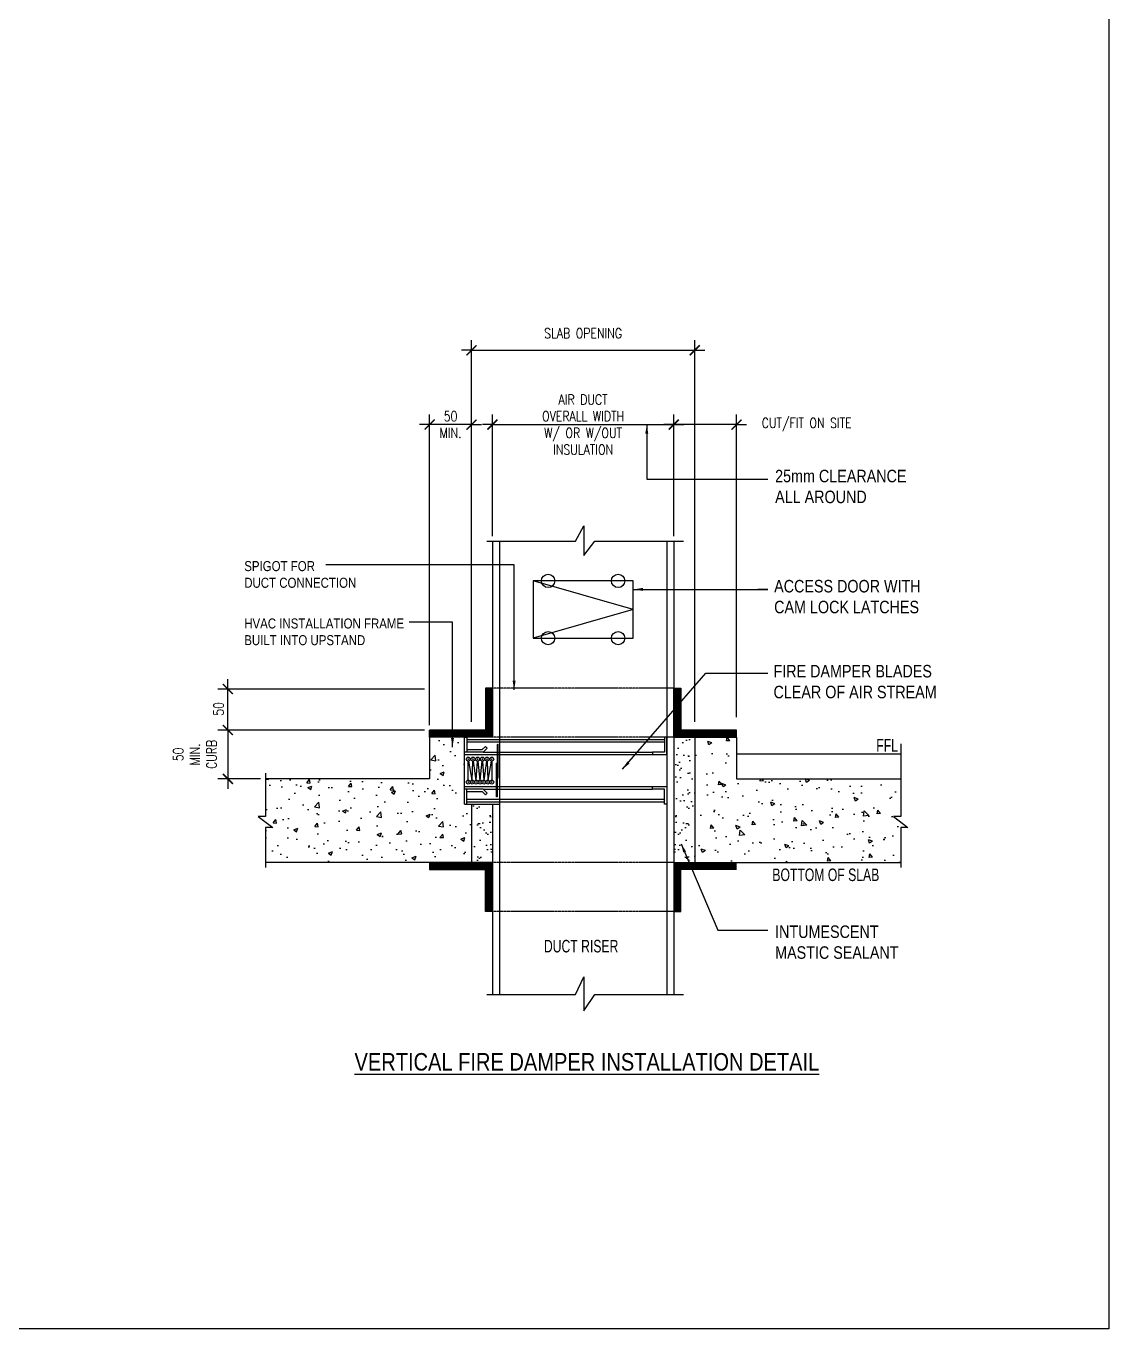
# Model space of a CAD drawing. Header units: millimetres. Extents: x -95178 to 274693, y -2232 to 263302.
# Drawn here: x 171641 to 193285, y -2232 to 23817 of the extents above; entities that cross this region are included whole.
import ezdxf

# ---------------------------------------------------------------- set-up
doc = ezdxf.new("R2010")
doc.units = ezdxf.units.MM
doc.linetypes.add('76-10767-XM-MECH-DETAIL$0$HIDDEN', pattern=[9.525, 6.35, -3.175])
doc.layers.add('76-10767-XM-MECH-DETAIL$0$STANDARD DETAILS$0$M-Lead', color=7, linetype='Continuous')
doc.styles.add('76-10767-XM-MECH-DETAIL$0$Arial', font='ARIALN.TTF')
doc.styles.add('76-10767-XM-MECH-DETAIL$0$RMJM-DIM', font='romans.shx', dxfattribs={"width": 0.8})
doc.styles.add('76-10767-XM-MECH-DETAIL$0$STANDARD DETAILS$0$Standard', font='txt')
doc.dimstyles.new('76-10767-XM-MECH-DETAIL$0$RMJM-ARROW-100', dxfattribs={"dimscale": 100, "dimtxt": 2, "dimasz": 2, "dimexe": 2, "dimexo": 1, "dimgap": 0.75, "dimtad": 1, "dimrnd": 1, "dimzin": 9, "dimdsep": 46, "dimtxsty": '76-10767-XM-MECH-DETAIL$0$RMJM-DIM', "dimblk": '76-10767-XM-MECH-DETAIL$0$_ArchTick', "dimcen": -3, "dimdle": 1.25, "dimclrd": 1, "dimclre": 1, "dimadec": 0, "dimazin": 0, "dimtfac": 1, "dimtofl": 0, "dimtmove": 2, "dimatfit": 0, "dimfxl": 1, "dimtvp": 1.5, "dimtolj": 1, "dimtzin": 9, "dimarcsym": 0})
doc.dimstyles.new('76-10767-XM-MECH-DETAIL$0$STANDARD DETAILS$0$RWA MECH', dxfattribs={"dimtxt": 200, "dimasz": 75, "dimexe": 1, "dimexo": 1, "dimgap": 100, "dimtad": 1, "dimdec": 0, "dimzin": 0, "dimdsep": 46, "dimtxsty": '76-10767-XM-MECH-DETAIL$0$STANDARD DETAILS$0$Standard', "dimcen": 0.09, "dimadec": 0, "dimazin": 0, "dimtfac": 1, "dimtdec": 0, "dimtmove": 0, "dimatfit": 3, "dimfxl": 1, "dimtolj": 1, "dimtzin": 0, "dimarcsym": 0})

# ---------------------------------------------------------------- blocks, each defined once
blk = doc.blocks.new('76-10767-XM-MECH-DETAIL$0$_ArchTick')
at = {"color": 0, "linetype": 'ByBlock', "const_width": 0.15}
blk.add_lwpolyline([(-0.5, -0.5), (0.5, 0.5)], dxfattribs=at)
blk = doc.blocks.new('*D353')
at = {"color": 9, "lineweight": -2, "transparency": 16777216}
for p, q in [((180544, 9908), (180544, 17534)), ((185006, 9908), (185006, 17534))]:
    blk.add_line(p, q, dxfattribs=at)
at = {"color": 7, "lineweight": -2, "transparency": 16777216}
for p, q in [((180544, 17334), (180344, 17334)), ((180544, 17334), (185006, 17334)), ((185006, 17334), (185206, 17334))]:
    blk.add_line(p, q, dxfattribs=at)
at = {"layer": 'Defpoints', "color": 0, "transparency": 16777216}
for p in [(185006, 17334), (180544, 9808), (185006, 9808)]:
    blk.add_point(p, dxfattribs=at)
at = {"color": 7, "lineweight": -2, "transparency": 16777216, "xscale": 200, "yscale": 200, "zscale": 200}
blk.add_blockref('76-10767-XM-MECH-DETAIL$0$_ArchTick', (180544, 17334), dxfattribs=at)
at = {"color": 7, "lineweight": -2, "transparency": 16777216, "xscale": 200, "yscale": 200, "zscale": 200, "rotation": 180}
blk.add_blockref('76-10767-XM-MECH-DETAIL$0$_ArchTick', (185006, 17334), dxfattribs=at)
at = {"color": 0, "transparency": 16777216, "insert": (182775, 17674), "char_height": 200, "attachment_point": 5, "style": '76-10767-XM-MECH-DETAIL$0$RMJM-DIM'}
blk.add_mtext('\\A1;SLAB OPENING', dxfattribs=at)
blk = doc.blocks.new('*D354')
at = {"color": 9, "lineweight": -2, "transparency": 16777216}
for p, q in [((180962, 13618), (180962, 16049)), ((184587, 13618), (184587, 16049))]:
    blk.add_line(p, q, dxfattribs=at)
at = {"color": 7, "lineweight": -2, "transparency": 16777216}
for p, q in [((180962, 15849), (180762, 15849)), ((180962, 15849), (184587, 15849)), ((184587, 15849), (184787, 15849))]:
    blk.add_line(p, q, dxfattribs=at)
at = {"layer": 'Defpoints', "color": 0, "transparency": 16777216}
for p in [(184587, 15849), (180962, 13518), (184587, 13518)]:
    blk.add_point(p, dxfattribs=at)
at = {"color": 7, "lineweight": -2, "transparency": 16777216, "xscale": 200, "yscale": 200, "zscale": 200}
blk.add_blockref('76-10767-XM-MECH-DETAIL$0$_ArchTick', (180962, 15849), dxfattribs=at)
at = {"color": 7, "lineweight": -2, "transparency": 16777216, "xscale": 200, "yscale": 200, "zscale": 200, "rotation": 180}
blk.add_blockref('76-10767-XM-MECH-DETAIL$0$_ArchTick', (184587, 15849), dxfattribs=at)
at = {"color": 0, "transparency": 16777216, "insert": (182775, 15849), "char_height": 200, "attachment_point": 5, "style": '76-10767-XM-MECH-DETAIL$0$RMJM-DIM'}
blk.add_mtext('\\A1;AIR DUCT\\POVERALL WIDTH\\PW/ OR W/OUT\\PINSULATION', dxfattribs=at)
blk = doc.blocks.new('*D355')
at = {"color": 9, "lineweight": -2, "transparency": 16777216}
for p, q in [((184587, 13618), (184587, 16049)), ((185842, 10002), (185842, 16049))]:
    blk.add_line(p, q, dxfattribs=at)
at = {"color": 7, "lineweight": -2, "transparency": 16777216}
for p, q in [((184587, 15849), (184387, 15849)), ((185842, 15849), (184587, 15849)), ((185842, 15849), (186042, 15849))]:
    blk.add_line(p, q, dxfattribs=at)
at = {"layer": 'Defpoints', "color": 0, "transparency": 16777216}
for p in [(184587, 15849), (184587, 13518), (185842, 9902)]:
    blk.add_point(p, dxfattribs=at)
at = {"color": 7, "lineweight": -2, "transparency": 16777216, "xscale": 200, "yscale": 200, "zscale": 200}
blk.add_blockref('76-10767-XM-MECH-DETAIL$0$_ArchTick', (184587, 15849), dxfattribs=at)
at = {"color": 7, "lineweight": -2, "transparency": 16777216, "xscale": 200, "yscale": 200, "zscale": 200, "rotation": 180}
blk.add_blockref('76-10767-XM-MECH-DETAIL$0$_ArchTick', (185842, 15849), dxfattribs=at)
at = {"color": 0, "transparency": 16777216, "insert": (187244, 15849), "char_height": 200, "attachment_point": 5, "style": '76-10767-XM-MECH-DETAIL$0$RMJM-DIM'}
blk.add_mtext('\\A1;CUT/FIT ON SITE', dxfattribs=at)
blk = doc.blocks.new('*D356')
at = {"color": 9, "lineweight": -2, "transparency": 16777216}
for p, q in [((179708, 9842), (179708, 16049)), ((180544, 9908), (180544, 16049))]:
    blk.add_line(p, q, dxfattribs=at)
at = {"color": 7, "lineweight": -2, "transparency": 16777216}
for p, q in [((179708, 15849), (179508, 15849)), ((180544, 15849), (179708, 15849)), ((180544, 15849), (180744, 15849))]:
    blk.add_line(p, q, dxfattribs=at)
at = {"layer": 'Defpoints', "color": 0, "transparency": 16777216}
for p in [(179708, 15849), (179708, 9742), (180544, 9808)]:
    blk.add_point(p, dxfattribs=at)
at = {"color": 7, "lineweight": -2, "transparency": 16777216, "xscale": 200, "yscale": 200, "zscale": 200}
blk.add_blockref('76-10767-XM-MECH-DETAIL$0$_ArchTick', (179708, 15849), dxfattribs=at)
at = {"color": 7, "lineweight": -2, "transparency": 16777216, "xscale": 200, "yscale": 200, "zscale": 200, "rotation": 180}
blk.add_blockref('76-10767-XM-MECH-DETAIL$0$_ArchTick', (180544, 15849), dxfattribs=at)
at = {"color": 0, "transparency": 16777216, "insert": (180126, 15849), "char_height": 200, "attachment_point": 5, "style": '76-10767-XM-MECH-DETAIL$0$RMJM-DIM'}
blk.add_mtext('\\A1;50\\PMIN.', dxfattribs=at)
blk = doc.blocks.new('*D358')
at = {"color": 7, "lineweight": -2, "transparency": 16777216}
for p, q in [((175675, 9742), (175675, 9942)), ((175675, 9742), (175675, 8766)), ((175675, 8766), (175675, 8566))]:
    blk.add_line(p, q, dxfattribs=at)
at = {"color": 9, "lineweight": -2, "transparency": 16777216}
for p, q in [((179482, 9742), (175475, 9742)), ((176327, 8766), (175475, 8766))]:
    blk.add_line(p, q, dxfattribs=at)
at = {"layer": 'Defpoints', "color": 0, "transparency": 16777216}
for p in [(179582, 9742), (175675, 8766), (176427, 8766)]:
    blk.add_point(p, dxfattribs=at)
at = {"color": 7, "lineweight": -2, "transparency": 16777216, "xscale": 200, "yscale": 200, "zscale": 200}
for p, rotation in [((175675, 9742), 270), ((175675, 8766), 90)]:
    blk.add_blockref('76-10767-XM-MECH-DETAIL$0$_ArchTick', p, dxfattribs=dict(at, rotation=rotation))
at = {"color": 0, "transparency": 16777216, "insert": (175016, 9254), "char_height": 200, "attachment_point": 5, "rotation": 90, "style": '76-10767-XM-MECH-DETAIL$0$RMJM-DIM'}
blk.add_mtext('\\A1;50\\PMIN. \\PCURB', dxfattribs=at)
blk = doc.blocks.new('*D359')
at = {"color": 7, "lineweight": -2, "transparency": 16777216}
for p, q in [((175675, 10562), (175675, 10762)), ((175675, 9742), (175675, 10562)), ((175675, 9742), (175675, 9542))]:
    blk.add_line(p, q, dxfattribs=at)
at = {"color": 9, "lineweight": -2, "transparency": 16777216}
for p, q in [((179608, 10562), (175475, 10562)), ((179608, 9742), (175475, 9742))]:
    blk.add_line(p, q, dxfattribs=at)
at = {"layer": 'Defpoints', "color": 0, "transparency": 16777216}
for p in [(175675, 10562), (179708, 10562), (179708, 9742)]:
    blk.add_point(p, dxfattribs=at)
at = {"color": 7, "lineweight": -2, "transparency": 16777216, "xscale": 200, "yscale": 200, "zscale": 200}
for p, rotation in [((175675, 10562), 270), ((175675, 9742), 90)]:
    blk.add_blockref('76-10767-XM-MECH-DETAIL$0$_ArchTick', p, dxfattribs=dict(at, rotation=rotation))
at = {"color": 0, "transparency": 16777216, "insert": (175488, 10164), "char_height": 200, "attachment_point": 5, "rotation": 90, "style": '76-10767-XM-MECH-DETAIL$0$RMJM-DIM'}
blk.add_mtext('\\A1;{\\Fromanslsa|c0;50}', dxfattribs=at)

msp = doc.modelspace()

# ---------------------------------------------------------------- hatches: boundary and pattern name
at = {"linetype": 'Continuous'}
h = msp.add_hatch(dxfattribs=at)
h.set_pattern_fill('AR-CONC', color=256, scale=116.185897, style=0)
h.set_pattern_definition([(50, (171657.4, -5439.56), (833.355, -72.91), [87.14, -958.534]), (355, (171657.4, -5439.6), (-161.21, 873.94), [69.71, -766.827]), (100.4514, (171726.9, -5445.6), (672.146, 801.03), [74.057, -814.63]), (46.184, (171657.4, -5207.2), (1239.984, -192.31), [130.71, -1437.8]), (96.636, (171760.8, -5223.2), (1085.95, 1131.79), [111.09, -1221.94]), (351.184, (171657.4, -5207.2), (1085.95, 1131.79), [104.57, -1150.24]), (21, (171773.6, -5265.3), (693.522, -467.786), [87.14, -958.534]), (326, (171773.6, -5265.3), (282.7, 842.52), [69.71, -766.827]), (71.4514, (171831.4, -5304.3), (976.22, 374.735), [74.057, -814.63]), (37.5, (171657.43, -5439.56), (14.128, 386.7757), [0, -757.532, 0, -778.446, 0, -769.732]), (7.5, (171657.43, -5439.56), (305.65, 458.251), [0, -443.83, 0, -740.104, 0, -293.369]), (327.5, (171398.33, -5439.56), (620.2264, -26.2056), [0, -290.465, 0, -906.25, 0, -1202.524]), (317.5, (171282.15, -5439.56), (677.58, 116.308), [0, -377.604, 0, -601.843, 0, -853.966])])
h.paths.add_polyline_path([(180544.211, 8259.218), (180401.88, 8259.218), (180401.88, 9602.217), (179707.672, 9602.217), (179707.672, 8765.678), (176426.615, 8765.678), (176426.615, 7092.601), (180544.211, 7092.601)])
h = msp.add_hatch(dxfattribs=at)
h.set_pattern_fill('AR-SAND', color=256, scale=174.278846, style=0)
h.set_pattern_definition([(142.5, (193452.95, -1831.68), (10.9784, 335.8046), [0, -264.904, 0, -296.274, 0, -283.203]), (172.5, (193452.95, -1831.7), (-308.435, 491.84), [0, -142.9087, 0, -238.762, 0, -91.4964]), (212.5, (193667.3, -1831.68), (-542.729, 0.986), [0, -87.1394, 0, -313.702, 0, -409.5553]), (222.5, (193667.3, -1831.7), (-523.904, 152.96), [0, -43.5697, 0, -205.649, 0, -235.2764])])
h.paths.add_polyline_path([(184587.48, 9602.217), (185005.749, 9602.217), (185005.749, 7092.601), (184587.48, 7092.601)])
h = msp.add_hatch(dxfattribs=at)
h.set_pattern_fill('AR-CONC', color=256, scale=116.185897, style=0)
h.set_pattern_definition([(130, (193452.95, -1831.7), (-833.355, -72.91), [87.14, -958.534]), (185, (193452.95, -1831.7), (161.21, 873.94), [69.71, -766.827]), (79.5486, (193383.5, -1837.76), (-672.146, 801.03), [74.057, -814.63]), (133.816, (193452.9, -1599.3), (-1239.98, -192.31), [130.71, -1437.8]), (83.364, (193349.6, -1615.3), (-1085.95, 1131.79), [111.09, -1221.94]), (188.816, (193453, -1599.3), (-1085.95, 1131.79), [104.57, -1150.24]), (159, (193336.76, -1657.4), (-693.522, -467.786), [87.14, -958.534]), (214, (193336.8, -1657.4), (-282.7, 842.52), [69.71, -766.827]), (108.5486, (193279, -1696.4), (-976.22, 374.735), [74.057, -814.63]), (142.5, (193452.95, -1831.68), (-14.128, 386.776), [0, -757.532, 0, -778.446, 0, -769.732]), (172.5, (193452.95, -1831.7), (-305.65, 458.251), [0, -443.83, 0, -740.104, 0, -293.37]), (212.5, (193712.04, -1831.68), (-620.2264, -26.2056), [0, -290.465, 0, -906.25, 0, -1202.524]), (222.5, (193828.23, -1831.7), (-677.58, 116.308), [0, -377.604, 0, -601.843, 0, -853.966])])
h.paths.add_polyline_path([(185005.749, 9602.217), (185842.288, 9602.217), (185842.288, 8765.678), (189123.345, 8765.678), (189123.345, 7092.601), (185005.749, 7092.601)])
h = msp.add_hatch(dxfattribs=at)
h.set_pattern_fill('AR-SAND', color=256, scale=174.278846, style=0)
h.set_pattern_definition([(37.5, (172097, -1831.68), (-10.9784, 335.8046), [0, -264.904, 0, -296.274, 0, -283.203]), (7.5, (172097, -1831.7), (308.435, 491.84), [0, -142.9087, 0, -238.762, 0, -91.4964]), (327.5, (171882.65, -1831.68), (542.729, 0.986), [0, -87.1394, 0, -313.702, 0, -409.5553]), (317.5, (171882.65, -1831.7), (523.904, 152.96), [0, -43.5697, 0, -205.649, 0, -235.2764])])
h.paths.add_polyline_path([(180962.48, 8259.218), (180544.211, 8259.218), (180544.211, 7092.601), (180962.48, 7092.601)])

# ---------------------------------------------------------------- linework, layer by layer
for p, q in [((182619.722, 13517.736), (182792.155, 13822.991)), ((182792.155, 13822.991), (182792.155, 13229.732)), ((180848.36, 13517.736), (182619.722, 13517.736)), ((180962.48, 13517.736), (180962.48, 9602.217)), ((181101.903, 13517.736), (181101.903, 9602.217)), ((182792.155, 13229.732), (183011.616, 13517.736)), ((183011.616, 13517.736), (184782.978, 13517.736)), ((184448.057, 13517.736), (184448.057, 9602.217)), ((184587.48, 13517.736), (184587.48, 9602.217)), ((180962.48, 10578.178), (180823.057, 10578.178)), ((180823.057, 10578.178), (180823.057, 9741.64)), ((180962.48, 10574.251), (180823.057, 10574.251)), ((180962.48, 10556.823), (180823.057, 10556.823)), ((180962.48, 10539.395), (180823.057, 10539.395)), ((180962.48, 10521.967), (180823.057, 10521.967)), ((180962.48, 10504.539), (180823.057, 10504.539)), ((180962.48, 10487.111), (180823.057, 10487.111)), ((180962.48, 10469.683), (180823.057, 10469.683)), ((180962.48, 10452.255), (180823.057, 10452.255)), ((180962.48, 10434.828), (180823.057, 10434.828)), ((180962.48, 9602.217), (180962.48, 10578.178)), ((184587.48, 9602.217), (184587.48, 10578.178)), ((184587.48, 10578.178), (184726.903, 10578.178)), ((184587.48, 10574.251), (184726.903, 10574.251)), ((184587.48, 10556.823), (184726.903, 10556.823)), ((184587.48, 10539.395), (184726.903, 10539.395)), ((184587.48, 10521.967), (184726.903, 10521.967)), ((184587.48, 10504.539), (184726.903, 10504.539)), ((184587.48, 10487.111), (184726.903, 10487.111)), ((184587.48, 10469.683), (184726.903, 10469.683)), ((184587.48, 10452.255), (184726.903, 10452.255)), ((184587.48, 10434.828), (184726.903, 10434.828)), ((184726.903, 10578.178), (184726.903, 9741.64)), ((180962.48, 10417.4), (180823.057, 10417.4)), ((180962.48, 10399.972), (180823.057, 10399.972)), ((180962.48, 10382.544), (180823.057, 10382.544)), ((180962.48, 10365.116), (180823.057, 10365.116)), ((180962.48, 10347.688), (180823.057, 10347.688)), ((180962.48, 10330.26), (180823.057, 10330.26)), ((180962.48, 10312.832), (180823.057, 10312.832)), ((180962.48, 10295.404), (180823.057, 10295.404)), ((180962.48, 10277.977), (180823.057, 10277.977)), ((180962.48, 10260.549), (180823.057, 10260.549)), ((180962.48, 10243.121), (180823.057, 10243.121)), ((180962.48, 10225.693), (180823.057, 10225.693)), ((180962.48, 10208.265), (180823.057, 10208.265)), ((180962.48, 10190.837), (180823.057, 10190.837)), ((180962.48, 10173.409), (180823.057, 10173.409)), ((184587.48, 10417.4), (184726.903, 10417.4)), ((184587.48, 10399.972), (184726.903, 10399.972)), ((184587.48, 10382.544), (184726.903, 10382.544)), ((184587.48, 10365.116), (184726.903, 10365.116)), ((184587.48, 10347.688), (184726.903, 10347.688)), ((184587.48, 10330.26), (184726.903, 10330.26)), ((184587.48, 10312.832), (184726.903, 10312.832)), ((184587.48, 10295.404), (184726.903, 10295.404)), ((184587.48, 10277.977), (184726.903, 10277.977)), ((184587.48, 10260.549), (184726.903, 10260.549)), ((184587.48, 10243.121), (184726.903, 10243.121)), ((184587.48, 10225.693), (184726.903, 10225.693)), ((184587.48, 10208.265), (184726.903, 10208.265)), ((184587.48, 10190.837), (184726.903, 10190.837)), ((184587.48, 10173.409), (184726.903, 10173.409)), ((180962.48, 10155.981), (180823.057, 10155.981)), ((180962.48, 10138.554), (180823.057, 10138.554)), ((180962.48, 10121.126), (180823.057, 10121.126)), ((180962.48, 10103.698), (180823.057, 10103.698)), ((180962.48, 10086.27), (180823.057, 10086.27)), ((180962.48, 10068.842), (180823.057, 10068.842)), ((180962.48, 10051.414), (180823.057, 10051.414)), ((180962.48, 10033.986), (180823.057, 10033.986)), ((180962.48, 10016.558), (180823.057, 10016.558)), ((180962.48, 9999.13), (180823.057, 9999.13)), ((180962.48, 9981.703), (180823.057, 9981.703)), ((180962.48, 9964.275), (180823.057, 9964.275)), ((180962.48, 9946.847), (180823.057, 9946.847)), ((180962.48, 9929.419), (180823.057, 9929.419)), ((180962.48, 9911.991), (180823.057, 9911.991)), ((184587.48, 10155.981), (184726.903, 10155.981)), ((184587.48, 10138.554), (184726.903, 10138.554)), ((184587.48, 10121.126), (184726.903, 10121.126)), ((184587.48, 10103.698), (184726.903, 10103.698)), ((184587.48, 10086.27), (184726.903, 10086.27)), ((184587.48, 10068.842), (184726.903, 10068.842)), ((184587.48, 10051.414), (184726.903, 10051.414)), ((184587.48, 10033.986), (184726.903, 10033.986)), ((184587.48, 10016.558), (184726.903, 10016.558)), ((184587.48, 9999.13), (184726.903, 9999.13)), ((184587.48, 9981.703), (184726.903, 9981.703)), ((184587.48, 9964.275), (184726.903, 9964.275)), ((184587.48, 9946.847), (184726.903, 9946.847)), ((184587.48, 9929.419), (184726.903, 9929.419)), ((184587.48, 9911.991), (184726.903, 9911.991)), ((179707.672, 9602.217), (179707.672, 9741.64)), ((179707.672, 9741.64), (180823.057, 9741.64)), ((180962.48, 9737.712), (179707.672, 9737.712)), ((180962.48, 9720.284), (179707.672, 9720.284)), ((180962.48, 9702.856), (179707.672, 9702.856)), ((180962.48, 9685.429), (179707.672, 9685.429)), ((180962.48, 9668.001), (179707.672, 9668.001)), ((180962.48, 9650.573), (179707.672, 9650.573)), ((180962.48, 9894.563), (180823.057, 9894.563)), ((180962.48, 9877.135), (180823.057, 9877.135)), ((180962.48, 9859.707), (180823.057, 9859.707)), ((180962.48, 9842.279), (180823.057, 9842.279)), ((180962.48, 9824.852), (180823.057, 9824.852)), ((180962.48, 9807.424), (180823.057, 9807.424)), ((180962.48, 9789.996), (180823.057, 9789.996)), ((180962.48, 9772.568), (180823.057, 9772.568)), ((180962.48, 9755.14), (180823.057, 9755.14)), ((184587.48, 9894.563), (184726.903, 9894.563)), ((184587.48, 9877.135), (184726.903, 9877.135)), ((184587.48, 9859.707), (184726.903, 9859.707)), ((184587.48, 9842.279), (184726.903, 9842.279)), ((184587.48, 9824.852), (184726.903, 9824.852)), ((184587.48, 9807.424), (184726.903, 9807.424)), ((184587.48, 9789.996), (184726.903, 9789.996)), ((184587.48, 9772.568), (184726.903, 9772.568)), ((184587.48, 9755.14), (184726.903, 9755.14)), ((184587.48, 9737.712), (185842.288, 9737.712)), ((184587.48, 9720.284), (185842.288, 9720.284)), ((184587.48, 9702.856), (185842.288, 9702.856)), ((184587.48, 9685.429), (185842.288, 9685.429)), ((184587.48, 9668.001), (185842.288, 9668.001)), ((184587.48, 9650.573), (185842.288, 9650.573)), ((185842.288, 9741.64), (184726.903, 9741.64)), ((185842.288, 9602.217), (185842.288, 9741.64)), ((180962.48, 9633.145), (179707.672, 9633.145)), ((180962.48, 9615.717), (179707.672, 9615.717)), ((180962.48, 9602.217), (179707.672, 9602.217)), ((179707.672, 9602.217), (179707.672, 8765.678)), ((179707.672, 9602.217), (179707.672, 8765.678)), ((180401.88, 8259.218), (180401.88, 9602.217)), ((180451.112, 9552.985), (184398.849, 9552.985)), ((180451.112, 9503.754), (184398.849, 9503.754)), ((181101.903, 9602.217), (181101.903, 7092.601)), ((184448.057, 9602.217), (184448.057, 7092.601)), ((184587.48, 9633.145), (185842.288, 9633.145)), ((184587.48, 9615.717), (185842.288, 9615.717)), ((184587.48, 9602.217), (185842.288, 9602.217)), ((184587.48, 9602.217), (184587.48, 7092.601)), ((185005.749, 9602.217), (185005.749, 7092.601)), ((185005.749, 9602.217), (185005.749, 7092.601)), ((185842.288, 9602.217), (185842.288, 8765.678)), ((185842.288, 9602.217), (185842.288, 8765.678)), ((180401.88, 9250.936), (181060.453, 9250.936)), ((180775.978, 9300.167), (181060.453, 9300.167)), ((181079.016, 9300.167), (184161.141, 9300.167)), ((181079.016, 9250.936), (184161.141, 9250.936)), ((179707.672, 8765.678), (176426.615, 8765.678)), ((180401.88, 8610.499), (181041.889, 8610.499)), ((181060.453, 8610.499), (184161.141, 8610.499)), ((185842.288, 8765.678), (189123.345, 8765.678)), ((180451.112, 8259.218), (180451.112, 8561.267)), ((180451.112, 8357.681), (184398.849, 8357.681)), ((180775.978, 8561.267), (181041.889, 8561.267)), ((181060.453, 8561.267), (184161.141, 8561.267)), ((180401.88, 8259.218), (181101.903, 8259.218)), ((180451.112, 8308.449), (184398.849, 8308.449)), ((180544.211, 8259.218), (180544.211, 7092.601)), ((180962.48, 8259.218), (180962.48, 7092.601)), ((180962.48, 7092.601), (176426.615, 7092.601)), ((180962.48, 7092.601), (179707.672, 7092.601)), ((179707.672, 7092.601), (179707.672, 6953.178)), ((180962.48, 7079.101), (179707.672, 7079.101)), ((180962.48, 7061.673), (179707.672, 7061.673)), ((180962.48, 7044.245), (179707.672, 7044.245)), ((180962.48, 7092.601), (180962.48, 6116.64)), ((180962.48, 7092.601), (180962.48, 4453.663)), ((181101.903, 7092.601), (181101.903, 4453.663)), ((184448.057, 7092.601), (184448.057, 4453.663)), ((184587.48, 7092.601), (185842.288, 7092.601)), ((184587.48, 7092.601), (184587.48, 6116.64)), ((184587.48, 7092.601), (184587.48, 4453.663)), ((184587.48, 7092.601), (189123.345, 7092.601)), ((184587.48, 7079.101), (185842.288, 7079.101)), ((184587.48, 7061.673), (185842.288, 7061.673)), ((184587.48, 7044.245), (185842.288, 7044.245)), ((180962.48, 7026.817), (179707.672, 7026.817)), ((180962.48, 7009.389), (179707.672, 7009.389)), ((180962.48, 6991.961), (179707.672, 6991.961)), ((180962.48, 6974.533), (179707.672, 6974.533)), ((180962.48, 6957.105), (179707.672, 6957.105)), ((179707.672, 6953.178), (180823.057, 6953.178)), ((180823.057, 6116.64), (180823.057, 6953.178)), ((180962.48, 6939.678), (180823.057, 6939.678)), ((180962.48, 6922.25), (180823.057, 6922.25)), ((180962.48, 6904.822), (180823.057, 6904.822)), ((180962.48, 6887.394), (180823.057, 6887.394)), ((180962.48, 6869.966), (180823.057, 6869.966)), ((180962.48, 6852.538), (180823.057, 6852.538)), ((180962.48, 6835.11), (180823.057, 6835.11)), ((180962.48, 6817.682), (180823.057, 6817.682)), ((180962.48, 6800.254), (180823.057, 6800.254)), ((180962.48, 6782.827), (180823.057, 6782.827)), ((184587.48, 7026.817), (185842.288, 7026.817)), ((184587.48, 7009.389), (185842.288, 7009.389)), ((184587.48, 6991.961), (185842.288, 6991.961)), ((184587.48, 6974.533), (185842.288, 6974.533)), ((184587.48, 6957.105), (185842.288, 6957.105)), ((184587.48, 6939.678), (184726.903, 6939.678)), ((184587.48, 6922.25), (184726.903, 6922.25)), ((184587.48, 6904.822), (184726.903, 6904.822)), ((184587.48, 6887.394), (184726.903, 6887.394)), ((184587.48, 6869.966), (184726.903, 6869.966)), ((184587.48, 6852.538), (184726.903, 6852.538)), ((184587.48, 6835.11), (184726.903, 6835.11)), ((184587.48, 6817.682), (184726.903, 6817.682)), ((184587.48, 6800.254), (184726.903, 6800.254)), ((184587.48, 6782.827), (184726.903, 6782.827)), ((184726.903, 6116.64), (184726.903, 6953.178)), ((185842.288, 6953.178), (184726.903, 6953.178)), ((180962.48, 6765.399), (180823.057, 6765.399)), ((180962.48, 6747.971), (180823.057, 6747.971)), ((180962.48, 6730.543), (180823.057, 6730.543)), ((180962.48, 6713.115), (180823.057, 6713.115)), ((180962.48, 6695.687), (180823.057, 6695.687)), ((180962.48, 6678.259), (180823.057, 6678.259)), ((180962.48, 6660.831), (180823.057, 6660.831)), ((180962.48, 6643.404), (180823.057, 6643.404)), ((180962.48, 6625.976), (180823.057, 6625.976)), ((180962.48, 6608.548), (180823.057, 6608.548)), ((180962.48, 6591.12), (180823.057, 6591.12)), ((180962.48, 6573.692), (180823.057, 6573.692)), ((180962.48, 6556.264), (180823.057, 6556.264)), ((180962.48, 6538.836), (180823.057, 6538.836)), ((180962.48, 6521.408), (180823.057, 6521.408)), ((184587.48, 6765.399), (184726.903, 6765.399)), ((184587.48, 6747.971), (184726.903, 6747.971)), ((184587.48, 6730.543), (184726.903, 6730.543)), ((184587.48, 6713.115), (184726.903, 6713.115)), ((184587.48, 6695.687), (184726.903, 6695.687)), ((184587.48, 6678.259), (184726.903, 6678.259)), ((184587.48, 6660.831), (184726.903, 6660.831)), ((184587.48, 6643.404), (184726.903, 6643.404)), ((184587.48, 6625.976), (184726.903, 6625.976)), ((184587.48, 6608.548), (184726.903, 6608.548)), ((184587.48, 6591.12), (184726.903, 6591.12)), ((184587.48, 6573.692), (184726.903, 6573.692)), ((184587.48, 6556.264), (184726.903, 6556.264)), ((184587.48, 6538.836), (184726.903, 6538.836)), ((184587.48, 6521.408), (184726.903, 6521.408)), ((180962.48, 6503.98), (180823.057, 6503.98)), ((180962.48, 6486.553), (180823.057, 6486.553)), ((180962.48, 6469.125), (180823.057, 6469.125)), ((180962.48, 6451.697), (180823.057, 6451.697)), ((180962.48, 6434.269), (180823.057, 6434.269)), ((180962.48, 6416.841), (180823.057, 6416.841)), ((180962.48, 6399.413), (180823.057, 6399.413)), ((180962.48, 6381.985), (180823.057, 6381.985)), ((180962.48, 6364.557), (180823.057, 6364.557)), ((180962.48, 6347.129), (180823.057, 6347.129)), ((180962.48, 6329.702), (180823.057, 6329.702)), ((180962.48, 6312.274), (180823.057, 6312.274)), ((180962.48, 6294.846), (180823.057, 6294.846)), ((180962.48, 6277.418), (180823.057, 6277.418)), ((180962.48, 6259.99), (180823.057, 6259.99)), ((184587.48, 6503.98), (184726.903, 6503.98)), ((184587.48, 6486.553), (184726.903, 6486.553)), ((184587.48, 6469.125), (184726.903, 6469.125)), ((184587.48, 6451.697), (184726.903, 6451.697)), ((184587.48, 6434.269), (184726.903, 6434.269)), ((184587.48, 6416.841), (184726.903, 6416.841)), ((184587.48, 6399.413), (184726.903, 6399.413)), ((184587.48, 6381.985), (184726.903, 6381.985)), ((184587.48, 6364.557), (184726.903, 6364.557)), ((184587.48, 6347.129), (184726.903, 6347.129)), ((184587.48, 6329.702), (184726.903, 6329.702)), ((184587.48, 6312.274), (184726.903, 6312.274)), ((184587.48, 6294.846), (184726.903, 6294.846)), ((184587.48, 6277.418), (184726.903, 6277.418)), ((184587.48, 6259.99), (184726.903, 6259.99)), ((180962.48, 6242.562), (180823.057, 6242.562)), ((180962.48, 6225.134), (180823.057, 6225.134)), ((180962.48, 6207.706), (180823.057, 6207.706)), ((180962.48, 6190.279), (180823.057, 6190.279)), ((180962.48, 6172.851), (180823.057, 6172.851)), ((180962.48, 6155.423), (180823.057, 6155.423)), ((180962.48, 6137.995), (180823.057, 6137.995)), ((180962.48, 6120.567), (180823.057, 6120.567)), ((180962.48, 6116.64), (180823.057, 6116.64)), ((184587.48, 6242.562), (184726.903, 6242.562)), ((184587.48, 6225.134), (184726.903, 6225.134)), ((184587.48, 6207.706), (184726.903, 6207.706)), ((184587.48, 6190.279), (184726.903, 6190.279)), ((184587.48, 6172.851), (184726.903, 6172.851)), ((184587.48, 6155.423), (184726.903, 6155.423)), ((184587.48, 6137.995), (184726.903, 6137.995)), ((184587.48, 6120.567), (184726.903, 6120.567)), ((184587.48, 6116.64), (184726.903, 6116.64)), ((182619.722, 4453.663), (182792.155, 4808.931)), ((182792.155, 4808.931), (182792.155, 4129.722)), ((180848.36, 4453.663), (182619.722, 4453.663)), ((182792.155, 4129.722), (183011.616, 4453.663)), ((183011.616, 4453.663), (184782.978, 4453.663))]:
    msp.add_line(p, q)
for p, q in [((181774.98, 12724.011), (181774.98, 11578.178)), ((183774.98, 12151.095), (181774.98, 12724.011)), ((183774.98, 12724.011), (181774.98, 12724.011)), ((183774.98, 11578.178), (183774.98, 12724.011)), ((183774.98, 12151.095), (181774.98, 11578.178)), ((181774.98, 11578.178), (183774.98, 11578.178))]:
    msp.add_line(p, q, dxfattribs=at)
at = {"linetype": '76-10767-XM-MECH-DETAIL$0$HIDDEN'}
for p, q in [((184587.48, 10578.178), (180962.48, 10578.178)), ((184587.48, 9602.217), (180962.48, 9602.217)), ((184587.48, 7092.601), (180962.48, 7092.601)), ((184587.48, 6116.64), (180962.48, 6116.64))]:
    msp.add_line(p, q, dxfattribs=at)
at = {"color": 8}
msp.add_line((185842.288, 9265.678), (189123.345, 9265.678), dxfattribs=at)
for points in [[(122872.773, 54546.49), (193285.05, 54546.49), (193285.05, -2232.437), (122872.773, -2232.437)], [(184161.141, 9300.167), (184161.141, 9250.936), (184448.08, 9250.936), (184448.08, 9602.217), (184398.849, 9602.217), (184398.849, 9300.167)], [(184161.141, 8561.267), (184161.141, 8610.499), (184448.08, 8610.499), (184448.08, 8259.218), (184398.849, 8259.218), (184398.849, 8561.267)]]:
    msp.add_lwpolyline(points, close=True)
for points in [[(180401.88, 9602.217), (180451.112, 9602.217), (180451.112, 9300.167)], [(180451.112, 9349.398), (180755.585, 9349.398), (180821.565, 9415.378), (180856.377, 9380.566), (180775.978, 9300.167), (180401.88, 9300.167)], [(189123.345, 9466.429), (189123.345, 8012.658), (188976.184, 8012.658), (189267.57, 7793.847), (189122.584, 7793.847), (189122.584, 6991.54)], [(180479.449, 8740.415), (180479.449, 9121.019)], [(180486.02, 9121.575), (180551.09, 8739.859)], [(180558.994, 8740.392), (180571.971, 9121.042)], [(180578.588, 9121.378), (180630.59, 8740.056)], [(180638.534, 8740.325), (180664.499, 9121.11)], [(180671.138, 9121.222), (180710.108, 8740.212)], [(180718.066, 8740.212), (180757.035, 9121.222)], [(180763.675, 9121.11), (180789.639, 8740.325)], [(180797.584, 8740.056), (180849.586, 9121.378)], [(180856.202, 9121.042), (180869.18, 8740.392)], [(180877.084, 8739.859), (180942.153, 9121.575)], [(180948.725, 9121.019), (180948.725, 8740.415)], [(176426.615, 8878.518), (176426.615, 8012.658), (176279.454, 8012.658), (176570.84, 7793.847), (176425.853, 7793.847), (176425.853, 6991.54)], [(180451.112, 8512.036), (180755.585, 8512.036), (180821.565, 8446.056), (180856.377, 8480.868), (180775.978, 8561.267), (180401.88, 8561.267)]]:
    msp.add_lwpolyline(points)
at = {"linetype": 'Continuous'}
for points in [[(181079.016, 9447.849, 0.974608913), (181060.453, 9447.849), (181060.453, 8784.099), (181079.016, 8784.099)], [(181060.453, 8413.585, -0.974608913), (181041.889, 8413.585), (181041.889, 9077.335), (181060.453, 9077.335)]]:
    msp.add_lwpolyline(points, format="xyb", close=True, dxfattribs=at)
for points in [[(180479.449, 9166.856, -1), (180479.449, 9153.395, -1)], [(180573.304, 9166.856, -1), (180573.304, 9153.395, -1)], [(180667.159, 9166.856, -1), (180667.159, 9153.395, -1)], [(180761.014, 9166.856, -1), (180761.014, 9153.395, -1)], [(180854.87, 9166.856, -1), (180854.87, 9153.395, -1)], [(180948.725, 9166.856, -1), (180948.725, 9153.395, -1)], [(180479.449, 8694.578, 1), (180479.449, 8708.04, 1)], [(180557.661, 8694.578, 1), (180557.661, 8708.04, 1)], [(180635.874, 8694.578, 1), (180635.874, 8708.04, 1)], [(180714.087, 8694.578, 1), (180714.087, 8708.04, 1)], [(180792.3, 8694.578, 1), (180792.3, 8708.04, 1)], [(180872.289, 8694.578, 1), (180872.289, 8708.04, 1)], [(180948.725, 8694.578, 1), (180948.725, 8708.04, 1)]]:
    msp.add_lwpolyline(points, format="xyb", close=True)
for centre in [(182074.98, 12724.011), (183474.98, 12724.011), (182074.98, 11578.178), (183474.98, 11578.178)]:
    msp.add_circle(centre, 133.212, dxfattribs=at)
for centre in [(180479.449, 9160.125), (180573.304, 9160.125), (180667.159, 9160.125), (180761.014, 9160.125), (180854.87, 9160.125), (180948.725, 9160.125), (180479.449, 8701.309), (180557.661, 8701.309), (180635.874, 8701.309), (180714.087, 8701.309), (180792.3, 8701.309), (180870.512, 8701.309), (180948.725, 8701.309)]:
    msp.add_circle(centre, 39.106)

# ---------------------------------------------------------------- texts
at = {"style": '76-10767-XM-MECH-DETAIL$0$Arial', "width": 0.85}
for s, p in [('FFL', (188634.686, 9311.201)), ('BOTTOM OF SLAB', (186557.745, 6722.71)), ('DUCT RISER', (181992.283, 5295.937))]:
    msp.add_text(s, height=250, dxfattribs=at).set_placement(p)
at = {"style": '76-10767-XM-MECH-DETAIL$0$Arial'}
msp.add_text('%%UVERTICAL FIRE DAMPER INSTALLATION DETAIL', height=350, rotation=360, dxfattribs=at).set_placement((178205.9, 2933.109))
at = {"attachment_point": 4, "style": '76-10767-XM-MECH-DETAIL$0$Arial'}
for s, insert, char_height in [('25mm CLEARANCE\\PALL AROUND', (186613.261, 14609.857), 250), ('SPIGOT FOR\\PDUCT CONNECTION', (176001.982, 12851.293), 200), ('ACCESS DOOR WITH\\PCAM LOCK LATCHES', (186593.641, 12407.853), 250), ('HVAC INSTALLATION FRAME\\PBUILT INTO UPSTAND', (176001.982, 11703.975), 200), ('FIRE DAMPER BLADES\\PCLEAR OF AIR STREAM', (186580.561, 10708.424), 250), ('INTUMESCENT\\PMASTIC SEALANT', (186613.261, 5499.44), 250)]:
    msp.add_mtext(s, dxfattribs=dict(at, insert=insert, char_height=char_height))

# ---------------------------------------------------------------- dimensions: what is measured, and where the dimension line sits
for base, p1, p2, text, picture, middle in [((185005.749, 17334.481), (180544.211, 9808.36), (185005.749, 9808.36), 'SLAB OPENING', '*D353', (182774.98, 17673.959)), ((184587.48, 15848.5), (180962.48, 13517.736), (184587.48, 13517.736), 'AIR DUCT\\POVERALL WIDTH\\PW/ OR W/OUT\\PINSULATION', '*D354', (182774.98, 15848.5)), ((179707.672, 15848.5), (180544.211, 9808.36), (179707.672, 9741.64), '50\\PMIN.', '*D356', (180125.942, 15848.5))]:
    dim = msp.add_linear_dim(base=base, p1=p1, p2=p2, text=text, dimstyle='76-10767-XM-MECH-DETAIL$0$RMJM-ARROW-100', override={"dimgap": 100, "dimtad": 0, "dimclrd": 7, "dimclre": 9, "dimtofl": 1})
    dim.commit()
    dim.dimension.update_dxf_attribs({"geometry": picture, "text_midpoint": middle, "dimtype": 160})
for base, p1, p2, angle, text, picture, middle in [((184587.48, 15848.5), (185842.288, 9901.607), (184587.48, 13517.736), 180, 'CUT/FIT ON SITE', '*D355', (187243.842, 15848.5)), ((175674.623, 10561.707), (179707.672, 9741.64), (179707.672, 10561.707), 90, '{\\Fromanslsa|c0;50}', '*D359', (175487.684, 10164.089)), ((175674.623, 8765.678), (179582.101, 9741.64), (176426.615, 8765.678), 90, '50\\PMIN. \\PCURB', '*D358', (175016.434, 9253.659))]:
    dim = msp.add_linear_dim(base=base, p1=p1, p2=p2, angle=angle, text=text, dimstyle='76-10767-XM-MECH-DETAIL$0$RMJM-ARROW-100', override={"dimgap": 100, "dimtad": 0, "dimclrd": 7, "dimclre": 9, "dimtofl": 1})
    dim.commit()
    dim.dimension.update_dxf_attribs({"geometry": picture, "text_midpoint": middle, "dimtype": 160})

# ---------------------------------------------------------------- leaders
at = {"layer": '76-10767-XM-MECH-DETAIL$0$STANDARD DETAILS$0$M-Lead', "color": 7}
for points in [[(184048.007, 15848.5), (184048.007, 14755.969), (186468.72, 14755.969)], [(181396.425, 10546.945), (181396.425, 13042.683), (177630.363, 13042.683)], [(183791.132, 12553.965), (186265.071, 12553.965), (186468.72, 12553.965), (186265.071, 12553.965), (186468.72, 12553.965)], [(180164.652, 9399.627), (180164.652, 11895.365), (179295.033, 11895.365)], [(183564.854, 8958.931), (185225.131, 10877.966), (186468.72, 10877.966)], [(184734.958, 7469.273), (185467.137, 5738.692), (186468.72, 5738.692)]]:
    msp.add_leader(points, dimstyle='76-10767-XM-MECH-DETAIL$0$STANDARD DETAILS$0$RWA MECH', override={"dimasz": 180}, dxfattribs=at)

doc.saveas('drawing.dxf')
